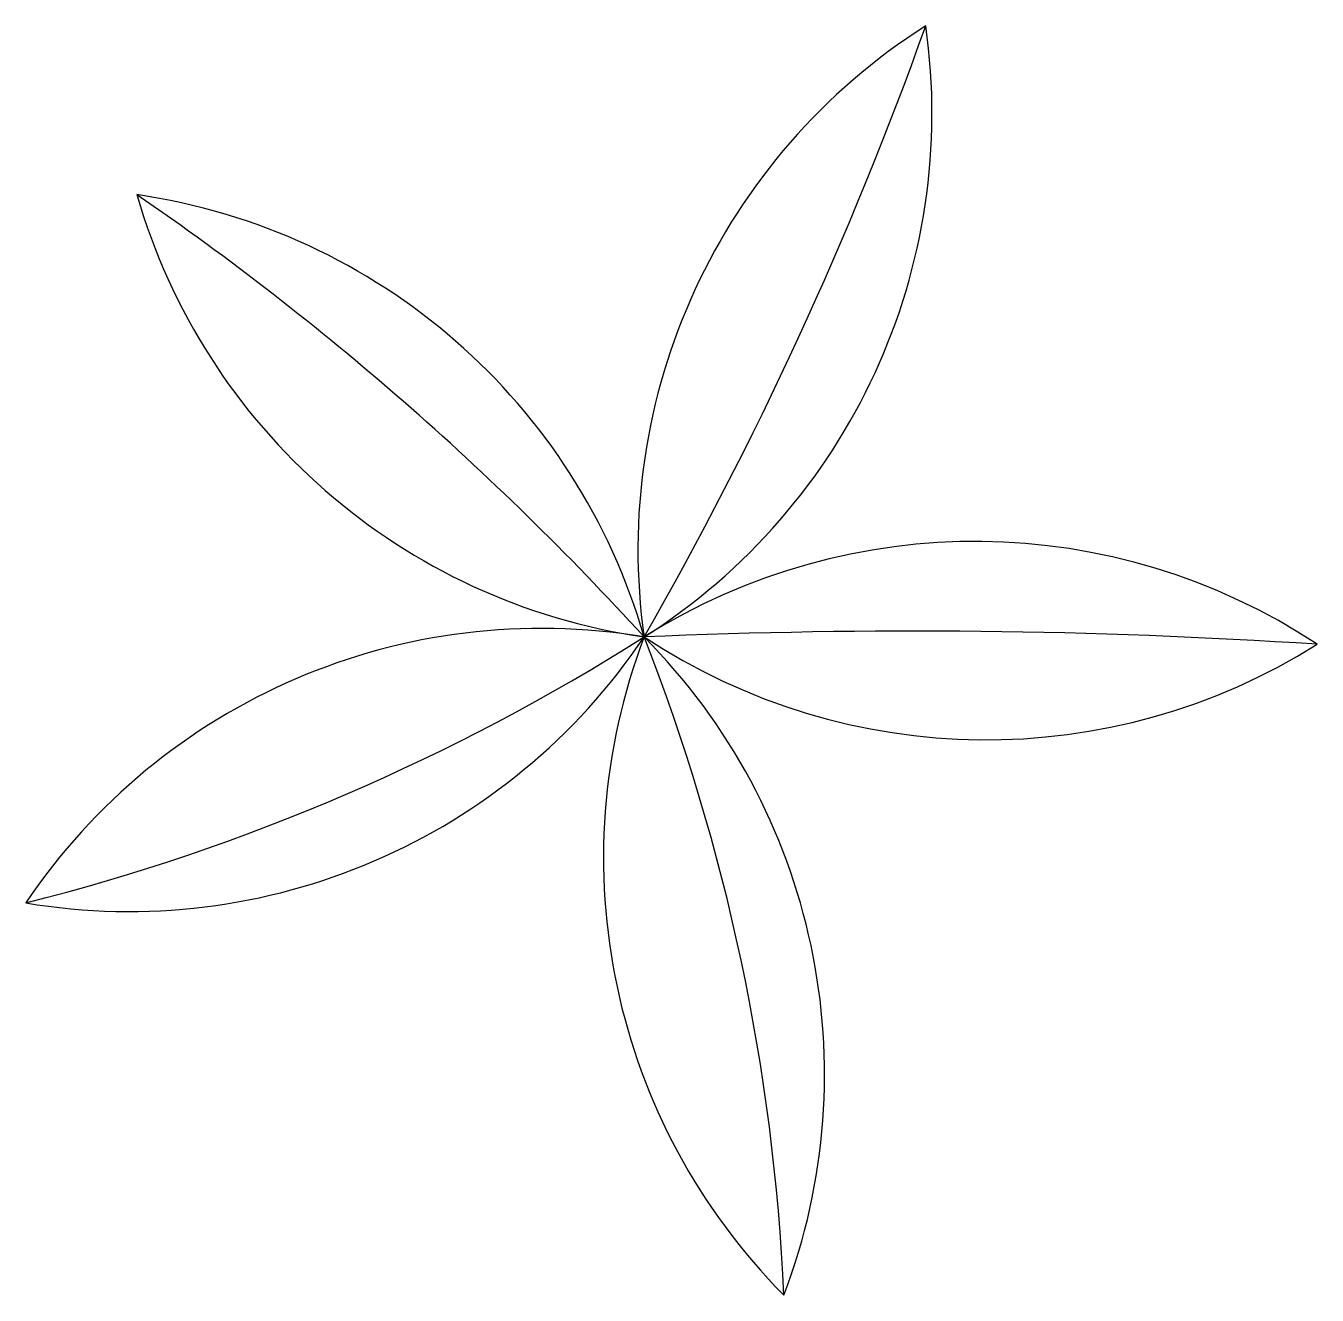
# Model space of a CAD drawing. Header units: millimetres. Extents: x -2.68 to 2.91, y -2.85 to 2.65.
import ezdxf

# ---------------------------------------------------------------- set-up
doc = ezdxf.new("R2010")
doc.units = ezdxf.units.MM
doc.header["$MEASUREMENT"] = 0

msp = doc.modelspace()

# ---------------------------------------------------------------- linework, layer by layer
for centre, radius, start, end in [((2.66, 0.3782), 2.6868, 122.4349, 188.0918), ((-14.2982, 8.1912), 16.4783, 330.19216, 340.33455), ((-1.441, 2.2676), 2.6868, 302.4349, 8.0918), ((-9.4161, -8.5799), 12.7388, 42.33939, 55.47065), ((0.3863, 2.6589), 2.6868, 196.0766, 261.7334), ((-2.5817, -0.744), 2.6868, 16.0766, 81.7334), ((1.4319, -2.2734), 2.6868, 56.5486, 122.2054), ((-0.4457, -2.6496), 2.6868, 80.4512, 146.108), ((-4.9359, 7.7868), 9.2194, 284.18939, 302.36982), ((-2.2303, 1.4982), 2.6868, 260.4512, 326.108), ((2.511, -0.9558), 2.6868, 159.1602, 224.8171), ((1.1647, -26.8542), 26.8794, 86.27069, 92.48335), ((-8.3055, -3.2527), 8.9198, 2.59031, 21.38699), ((-1.9059, -1.8938), 2.6868, 339.1602, 44.8171), ((1.481, 2.2417), 2.6868, 236.5486, 302.2054)]:
    msp.add_arc(centre, radius, start, end)

doc.saveas('drawing.dxf')
